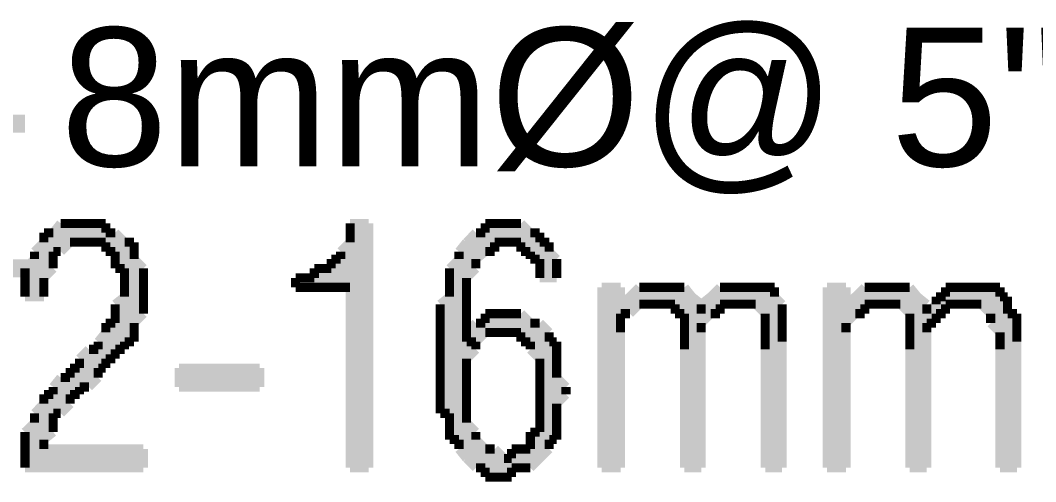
# Model space of a CAD drawing. Header units: millimetres. Extents: x 5 to 350, y 3 to 213.
# Drawn here: x 207.72 to 217.26, y 109 to 113.33 of the extents above; entities that cross this region are included whole.
import ezdxf

# ---------------------------------------------------------------- set-up
doc = ezdxf.new("R2010")
doc.units = ezdxf.units.MM
for name, color, linetype in [('H', 251, 'Continuous'), ('P', 255, 'Continuous'), ('T', 255, 'Continuous')]:
    doc.layers.add(name, color=color, linetype=linetype)
doc.styles.get("Standard").update_dxf_attribs({"font": 'arial.ttf'})

msp = doc.modelspace()

# ---------------------------------------------------------------- hatches: boundary and pattern name
at = {"layer": 'H', "linetype": 'Continuous'}
for points in [[(207.768, 109.132), (207.768, 109.467), (207.857, 109.555), (207.857, 109.643), (207.945, 109.732), (207.945, 109.82), (208.033, 109.82), (208.033, 109.89), (208.104, 109.978), (208.192, 109.978), (208.192, 110.067), (208.28, 110.067), (208.28, 110.155), (208.368, 110.243), (208.456, 110.243), (208.456, 110.314), (208.527, 110.402), (208.527, 110.49), (208.615, 110.49), (208.615, 110.666), (208.703, 110.737), (208.703, 111.002), (208.615, 111.002), (208.615, 111.16), (208.527, 111.16), (208.527, 111.248), (207.945, 111.248), (207.945, 111.337), (208.033, 111.337), (208.104, 111.425), (208.527, 111.425), (208.527, 111.337), (208.615, 111.337), (208.703, 111.248), (208.792, 111.248), (208.792, 111.09), (208.88, 111.002), (208.88, 110.578), (208.792, 110.49), (208.792, 110.314), (208.703, 110.314), (208.703, 110.243), (208.615, 110.243), (208.615, 110.155), (208.527, 110.155), (208.527, 110.067), (208.456, 110.067), (208.456, 109.978), (208.368, 109.89), (208.28, 109.89), (208.28, 109.82), (208.192, 109.82), (208.192, 109.732), (208.104, 109.643), (208.033, 109.643), (208.033, 109.467), (207.945, 109.396), (207.945, 109.308), (208.88, 109.308), (208.88, 109.132), (207.768, 109.132)], [(210.82, 109.132), (210.82, 110.825), (210.308, 110.913), (210.485, 110.913), (210.485, 111.002), (210.644, 111.002), (210.644, 111.09), (210.732, 111.09), (210.732, 111.16), (210.82, 111.248), (210.82, 111.425), (210.996, 111.425), (210.996, 109.132), (210.82, 109.132)], [(212.602, 110.913), (212.602, 111.09), (212.513, 111.09), (212.513, 111.16), (212.425, 111.16), (212.425, 111.248), (211.914, 111.248), (212.002, 111.337), (212.09, 111.337), (212.09, 111.425), (212.425, 111.425), (212.513, 111.337), (212.602, 111.337), (212.602, 111.248), (212.69, 111.248), (212.69, 111.16), (212.76, 111.09), (212.76, 110.913), (212.602, 110.913)], [(207.768, 110.737), (207.768, 111.002), (207.857, 111.09), (207.857, 111.16), (207.945, 111.248), (208.192, 111.248), (208.104, 111.16), (208.033, 111.16), (208.033, 111.002), (207.945, 110.913), (207.945, 110.737), (207.768, 110.737)], [(212.09, 109.044), (212.09, 109.132), (212.002, 109.132), (211.843, 109.308), (211.843, 109.396), (211.755, 109.396), (211.755, 109.643), (211.667, 109.643), (211.667, 110.666), (211.755, 110.737), (211.755, 111.002), (211.843, 111.09), (211.843, 111.16), (211.914, 111.248), (212.178, 111.248), (212.178, 111.16), (212.09, 111.16), (212.002, 111.09), (212.002, 111.002), (211.914, 110.913), (211.914, 110.314), (212.002, 110.314), (212.002, 110.243), (211.914, 110.155), (211.914, 109.555), (212.002, 109.467), (212.002, 109.396), (212.09, 109.308), (212.178, 109.308), (212.266, 109.22), (212.602, 109.22), (212.513, 109.132), (212.337, 109.132), (212.337, 109.044), (212.09, 109.044)], [(210.308, 110.825), (210.308, 110.913), (210.82, 110.825), (210.308, 110.825)], [(213.184, 109.132), (213.184, 110.825), (213.36, 110.825), (213.36, 110.666), (213.448, 110.578), (213.36, 110.578), (213.36, 109.132), (213.184, 109.132)], [(213.448, 110.578), (213.36, 110.666), (213.536, 110.825), (213.96, 110.825), (214.03, 110.737), (213.695, 110.666), (213.536, 110.666), (213.448, 110.578)], [(214.718, 109.132), (214.718, 110.578), (214.63, 110.666), (214.454, 110.666), (214.207, 110.737), (214.295, 110.825), (214.806, 110.825), (214.806, 110.737), (214.877, 110.666), (214.877, 109.132), (214.718, 109.132)], [(215.3, 109.132), (215.3, 110.825), (215.477, 110.825), (215.477, 110.666), (215.653, 110.578), (215.565, 110.578), (215.477, 110.49), (215.477, 109.132), (215.3, 109.132)], [(215.653, 110.578), (215.477, 110.666), (215.653, 110.825), (216.076, 110.825), (216.147, 110.737), (215.812, 110.666), (215.653, 110.666), (215.653, 110.578)], [(216.923, 109.132), (216.923, 110.402), (216.835, 110.49), (216.835, 110.578), (216.747, 110.666), (216.658, 110.666), (216.323, 110.737), (216.412, 110.737), (216.412, 110.825), (216.923, 110.825), (216.923, 110.737), (216.994, 110.737), (216.994, 110.578), (217.082, 110.578), (217.082, 109.132), (216.923, 109.132)], [(213.96, 109.132), (213.96, 110.578), (213.872, 110.578), (213.872, 110.666), (213.695, 110.666), (214.03, 110.737), (214.118, 110.666), (214.118, 110.578), (214.207, 110.578), (214.118, 110.49), (214.118, 109.132), (213.96, 109.132)], [(214.118, 110.578), (214.118, 110.666), (214.207, 110.737), (214.454, 110.666), (214.295, 110.666), (214.295, 110.578), (214.118, 110.578)], [(216.076, 109.132), (216.076, 110.578), (215.988, 110.666), (215.812, 110.666), (216.147, 110.737), (216.235, 110.666), (216.235, 110.578), (216.323, 110.578), (216.323, 110.49), (216.235, 110.49), (216.235, 109.132), (216.076, 109.132)], [(216.235, 110.578), (216.323, 110.666), (216.323, 110.737), (216.658, 110.666), (216.412, 110.666), (216.412, 110.578), (216.235, 110.578)], [(212.337, 109.22), (212.337, 109.308), (212.513, 109.308), (212.513, 109.467), (212.602, 109.467), (212.602, 110.155), (212.513, 110.243), (212.513, 110.314), (212.425, 110.314), (212.425, 110.402), (212.266, 110.402), (212.002, 110.49), (212.09, 110.49), (212.09, 110.578), (212.425, 110.578), (212.513, 110.49), (212.602, 110.49), (212.69, 110.402), (212.69, 110.314), (212.76, 110.314), (212.76, 109.978), (212.848, 109.89), (212.848, 109.82), (212.76, 109.732), (212.76, 109.396), (212.69, 109.396), (212.69, 109.308), (212.602, 109.22), (212.337, 109.22)], [(211.914, 110.314), (211.914, 110.402), (212.002, 110.49), (212.266, 110.402), (212.09, 110.402), (212.002, 110.314), (211.914, 110.314)], [(209.215, 109.89), (209.215, 110.067), (209.973, 110.067), (209.973, 109.89), (209.215, 109.89)]]:
    msp.add_hatch(color=256, dxfattribs=at).paths.add_polyline_path(points)

# ---------------------------------------------------------------- linework, layer by layer
at = {"layer": 'P'}
for points, const_width in [([(202.688, 112.36), (207.768, 112.36)], 0.169), ([(208.104, 111.425), (208.033, 111.337)], 0.085), ([(208.192, 111.425), (208.104, 111.425)], 0.085), ([(208.28, 111.425), (208.192, 111.425)], 0.085), ([(208.368, 111.425), (208.28, 111.425)], 0.085), ([(208.456, 111.425), (208.368, 111.425)], 0.085), ([(208.527, 111.425), (208.456, 111.425)], 0.085), ([(208.527, 111.337), (208.527, 111.425)], 0.085), ([(210.996, 111.425), (210.82, 111.425)], 0.085), ([(210.82, 111.425), (210.82, 111.337)], 0.085), ([(210.996, 109.132), (210.996, 111.425)], 0.085), ([(212.178, 111.425), (212.09, 111.425)], 0.085), ([(212.09, 111.425), (212.09, 111.337)], 0.085), ([(212.266, 111.425), (212.178, 111.425)], 0.085), ([(212.337, 111.425), (212.266, 111.425)], 0.085), ([(212.425, 111.425), (212.337, 111.425)], 0.085), ([(212.513, 111.337), (212.425, 111.425)], 0.085), ([(208.033, 111.337), (207.945, 111.337)], 0.085), ([(207.945, 111.337), (207.945, 111.248)], 0.085), ([(208.615, 111.337), (208.527, 111.337)], 0.085), ([(208.703, 111.248), (208.615, 111.337)], 0.085), ([(210.82, 111.337), (210.82, 111.248)], 0.085), ([(212.002, 111.337), (211.914, 111.248)], 0.085), ([(212.09, 111.337), (212.002, 111.337)], 0.085), ([(212.602, 111.337), (212.513, 111.337)], 0.085), ([(212.602, 111.248), (212.602, 111.337)], 0.085), ([(207.945, 111.248), (207.857, 111.16)], 0.085), ([(208.368, 111.248), (207.945, 111.248)], 0.085), ([(207.945, 111.248), (208.368, 111.248)], 0.085), ([(208.104, 111.16), (208.192, 111.248)], 0.085), ([(208.192, 111.248), (208.28, 111.248)], 0.085), ([(208.28, 111.248), (208.368, 111.248)], 0.085), ([(208.368, 111.248), (208.456, 111.248)], 0.085), ([(208.456, 111.248), (208.527, 111.248)], 0.085), ([(208.527, 111.248), (208.527, 111.16)], 0.085), ([(208.792, 111.248), (208.703, 111.248)], 0.085), ([(208.792, 111.16), (208.792, 111.248)], 0.085), ([(210.82, 111.248), (210.732, 111.16)], 0.085), ([(211.914, 111.248), (211.843, 111.16)], 0.085), ([(212.266, 111.248), (211.914, 111.248)], 0.085), ([(211.914, 111.248), (212.266, 111.248)], 0.085), ([(212.178, 111.16), (212.178, 111.248)], 0.085), ([(212.178, 111.248), (212.266, 111.248)], 0.085), ([(212.266, 111.248), (212.266, 111.248)], 0.085), ([(212.266, 111.248), (212.337, 111.248)], 0.085), ([(212.337, 111.248), (212.425, 111.248)], 0.085), ([(212.425, 111.248), (212.425, 111.16)], 0.085), ([(212.69, 111.248), (212.602, 111.248)], 0.085), ([(212.69, 111.16), (212.69, 111.248)], 0.085), ([(207.857, 111.16), (207.857, 111.09)], 0.085), ([(208.033, 111.09), (208.033, 111.16)], 0.085), ([(208.033, 111.16), (208.104, 111.16)], 0.085), ([(208.527, 111.16), (208.615, 111.16)], 0.085), ([(208.615, 111.16), (208.615, 111.09)], 0.085), ([(208.792, 111.09), (208.792, 111.16)], 0.085), ([(210.732, 111.16), (210.732, 111.09)], 0.085), ([(211.843, 111.16), (211.843, 111.09)], 0.085), ([(212.002, 111.09), (212.09, 111.16)], 0.085), ([(212.09, 111.16), (212.178, 111.16)], 0.085), ([(212.425, 111.16), (212.513, 111.16)], 0.085), ([(212.513, 111.16), (212.513, 111.09)], 0.085), ([(212.76, 111.09), (212.69, 111.16)], 0.085), ([(199.99, 111.002), (207.857, 111.002)], 0.169), ([(207.857, 111.09), (207.768, 111.002)], 0.085), ([(208.033, 111.002), (208.033, 111.09)], 0.085), ([(208.615, 111.09), (208.615, 111.002)], 0.085), ([(208.88, 111.002), (208.792, 111.09)], 0.085), ([(210.732, 111.09), (210.644, 111.09)], 0.085), ([(210.644, 111.09), (210.644, 111.002)], 0.085), ([(211.843, 111.09), (211.755, 111.002)], 0.085), ([(212.002, 111.002), (212.002, 111.09)], 0.085), ([(212.513, 111.09), (212.602, 111.09)], 0.085), ([(212.602, 111.09), (212.602, 111.002)], 0.085), ([(212.76, 111.002), (212.76, 111.09)], 0.085), ([(207.768, 111.002), (207.768, 110.913)], 0.085), ([(207.945, 110.913), (208.033, 111.002)], 0.085), ([(208.615, 111.002), (208.703, 111.002)], 0.085), ([(208.703, 111.002), (208.703, 110.913)], 0.085), ([(208.88, 110.913), (208.88, 111.002)], 0.085), ([(210.573, 111.002), (210.485, 111.002)], 0.085), ([(210.485, 111.002), (210.485, 110.913)], 0.085), ([(210.644, 111.002), (210.573, 111.002)], 0.085), ([(211.755, 111.002), (211.755, 110.913)], 0.085), ([(211.914, 110.913), (212.002, 111.002)], 0.085), ([(212.602, 111.002), (212.602, 110.913)], 0.085), ([(212.76, 110.913), (212.76, 111.002)], 0.085), ([(207.768, 110.913), (207.768, 110.825)], 0.085), ([(207.945, 110.825), (207.945, 110.913)], 0.085), ([(208.703, 110.913), (208.703, 110.825)], 0.085), ([(208.88, 110.825), (208.88, 110.913)], 0.085), ([(210.308, 110.913), (210.308, 110.825)], 0.085), ([(210.82, 110.825), (210.308, 110.913)], 0.085), ([(210.397, 110.913), (210.308, 110.913)], 0.085), ([(210.308, 110.913), (210.82, 110.825)], 0.085), ([(210.485, 110.913), (210.397, 110.913)], 0.085), ([(211.755, 110.913), (211.755, 110.825)], 0.085), ([(211.914, 110.825), (211.914, 110.913)], 0.085), ([(212.602, 110.913), (212.76, 110.913)], 0.085), ([(207.768, 110.825), (207.768, 110.737)], 0.085), ([(207.945, 110.737), (207.945, 110.825)], 0.085), ([(208.703, 110.825), (208.703, 110.737)], 0.085), ([(208.88, 110.737), (208.88, 110.825)], 0.085), ([(210.308, 110.825), (210.397, 110.825)], 0.085), ([(210.397, 110.825), (210.485, 110.825)], 0.085), ([(210.485, 110.825), (210.573, 110.825)], 0.085), ([(210.573, 110.825), (210.644, 110.825)], 0.085), ([(210.644, 110.825), (210.732, 110.825)], 0.085), ([(210.732, 110.825), (210.82, 110.825)], 0.085), ([(210.82, 110.825), (210.82, 109.132)], 0.085), ([(211.755, 110.825), (211.755, 110.737)], 0.085), ([(211.914, 110.737), (211.914, 110.825)], 0.085), ([(213.36, 110.825), (213.184, 110.825)], 0.085), ([(213.184, 110.825), (213.184, 109.132)], 0.085), ([(213.36, 110.666), (213.36, 110.825)], 0.085), ([(213.536, 110.825), (213.448, 110.737)], 0.085), ([(213.607, 110.825), (213.536, 110.825)], 0.085), ([(213.695, 110.825), (213.607, 110.825)], 0.085), ([(213.783, 110.825), (213.695, 110.825)], 0.085), ([(213.872, 110.825), (213.783, 110.825)], 0.085), ([(213.96, 110.825), (213.872, 110.825)], 0.085), ([(214.03, 110.737), (213.96, 110.825)], 0.085), ([(214.295, 110.825), (214.207, 110.737)], 0.085), ([(214.383, 110.825), (214.295, 110.825)], 0.085), ([(214.454, 110.825), (214.383, 110.825)], 0.085), ([(214.542, 110.825), (214.454, 110.825)], 0.085), ([(214.63, 110.825), (214.542, 110.825)], 0.085), ([(214.718, 110.825), (214.63, 110.825)], 0.085), ([(214.63, 110.825), (214.63, 110.825)], 0.085), ([(214.806, 110.825), (214.718, 110.825)], 0.085), ([(214.806, 110.737), (214.806, 110.825)], 0.085), ([(215.477, 110.825), (215.3, 110.825)], 0.085), ([(215.3, 110.825), (215.3, 109.132)], 0.085), ([(215.477, 110.666), (215.477, 110.825)], 0.085), ([(215.653, 110.825), (215.565, 110.737)], 0.085), ([(215.724, 110.825), (215.653, 110.825)], 0.085), ([(215.812, 110.825), (215.724, 110.825)], 0.085), ([(215.9, 110.825), (215.812, 110.825)], 0.085), ([(215.988, 110.825), (215.9, 110.825)], 0.085), ([(216.076, 110.825), (215.988, 110.825)], 0.085), ([(215.988, 110.825), (215.988, 110.825)], 0.085), ([(216.147, 110.737), (216.076, 110.825)], 0.085), ([(216.5, 110.825), (216.412, 110.825)], 0.085), ([(216.412, 110.825), (216.412, 110.737)], 0.085), ([(216.57, 110.825), (216.5, 110.825)], 0.085), ([(216.658, 110.825), (216.57, 110.825)], 0.085), ([(216.747, 110.825), (216.658, 110.825)], 0.085), ([(216.835, 110.825), (216.747, 110.825)], 0.085), ([(216.923, 110.825), (216.835, 110.825)], 0.085), ([(216.923, 110.737), (216.923, 110.825)], 0.085), ([(207.768, 110.737), (207.945, 110.737)], 0.085), ([(208.703, 110.737), (208.615, 110.666)], 0.085), ([(208.615, 110.666), (208.615, 110.578)], 0.085), ([(208.88, 110.666), (208.88, 110.737)], 0.085), ([(208.88, 110.578), (208.88, 110.666)], 0.085), ([(211.755, 110.737), (211.667, 110.666)], 0.085), ([(211.667, 110.666), (211.667, 110.578)], 0.085), ([(211.914, 110.666), (211.914, 110.737)], 0.085), ([(211.914, 110.578), (211.914, 110.666)], 0.085), ([(213.448, 110.737), (213.36, 110.666)], 0.085), ([(213.448, 110.578), (213.36, 110.666)], 0.085), ([(213.36, 110.666), (213.448, 110.578)], 0.085), ([(213.448, 110.578), (213.536, 110.666)], 0.085), ([(213.536, 110.666), (213.607, 110.666)], 0.085), ([(213.607, 110.666), (213.695, 110.666)], 0.085), ([(214.03, 110.737), (213.695, 110.666)], 0.085), ([(213.695, 110.666), (214.03, 110.737)], 0.085), ([(213.695, 110.666), (213.783, 110.666)], 0.085), ([(213.783, 110.666), (213.872, 110.666)], 0.085), ([(213.872, 110.666), (213.872, 110.578)], 0.085), ([(214.118, 110.666), (214.03, 110.737)], 0.085), ([(214.207, 110.737), (214.118, 110.666)], 0.085), ([(214.118, 110.578), (214.118, 110.666)], 0.085), ([(214.118, 110.666), (214.118, 110.578)], 0.085), ([(214.454, 110.666), (214.207, 110.737)], 0.085), ([(214.207, 110.737), (214.454, 110.666)], 0.085), ([(214.295, 110.578), (214.295, 110.666)], 0.085), ([(214.295, 110.666), (214.383, 110.666)], 0.085), ([(214.383, 110.666), (214.454, 110.666)], 0.085), ([(214.454, 110.666), (214.454, 110.666)], 0.085), ([(214.454, 110.666), (214.542, 110.666)], 0.085), ([(214.542, 110.666), (214.63, 110.666)], 0.085), ([(214.63, 110.666), (214.718, 110.578)], 0.085), ([(214.877, 110.666), (214.806, 110.737)], 0.085), ([(214.877, 110.578), (214.877, 110.666)], 0.085), ([(215.565, 110.737), (215.477, 110.666)], 0.085), ([(215.653, 110.578), (215.477, 110.666)], 0.085), ([(215.477, 110.666), (215.653, 110.578)], 0.085), ([(215.653, 110.578), (215.653, 110.666)], 0.085), ([(215.653, 110.666), (215.724, 110.666)], 0.085), ([(215.724, 110.666), (215.812, 110.666)], 0.085), ([(216.147, 110.737), (215.812, 110.666)], 0.085), ([(215.812, 110.666), (216.147, 110.737)], 0.085), ([(215.812, 110.666), (215.9, 110.666)], 0.085), ([(215.9, 110.666), (215.988, 110.666)], 0.085), ([(215.988, 110.666), (216.076, 110.578)], 0.085), ([(216.235, 110.666), (216.147, 110.737)], 0.085), ([(216.235, 110.578), (216.235, 110.666)], 0.085), ([(216.323, 110.666), (216.235, 110.578)], 0.085), ([(216.323, 110.737), (216.323, 110.666)], 0.085), ([(216.658, 110.666), (216.323, 110.737)], 0.085), ([(216.412, 110.737), (216.323, 110.737)], 0.085), ([(216.323, 110.737), (216.658, 110.666)], 0.085), ([(216.412, 110.578), (216.412, 110.666)], 0.085), ([(216.412, 110.666), (216.5, 110.666)], 0.085), ([(216.5, 110.666), (216.57, 110.666)], 0.085), ([(216.57, 110.666), (216.658, 110.666)], 0.085), ([(216.658, 110.666), (216.747, 110.666)], 0.085), ([(216.747, 110.666), (216.835, 110.578)], 0.085), ([(216.994, 110.737), (216.923, 110.737)], 0.085), ([(216.994, 110.666), (216.994, 110.737)], 0.085), ([(216.994, 110.578), (216.994, 110.666)], 0.085), ([(208.615, 110.578), (208.615, 110.49)], 0.085), ([(208.792, 110.49), (208.88, 110.578)], 0.085), ([(211.667, 110.578), (211.667, 110.49)], 0.085), ([(211.914, 110.49), (211.914, 110.578)], 0.085), ([(212.178, 110.578), (212.09, 110.578)], 0.085), ([(212.09, 110.578), (212.09, 110.49)], 0.085), ([(212.266, 110.578), (212.178, 110.578)], 0.085), ([(212.337, 110.578), (212.266, 110.578)], 0.085), ([(212.425, 110.578), (212.337, 110.578)], 0.085), ([(212.513, 110.49), (212.425, 110.578)], 0.085), ([(213.36, 110.49), (213.36, 110.578)], 0.085), ([(213.36, 110.578), (213.448, 110.578)], 0.085), ([(213.872, 110.578), (213.96, 110.578)], 0.085), ([(213.96, 110.578), (213.96, 110.49)], 0.085), ([(214.118, 110.49), (214.207, 110.578)], 0.085), ([(214.295, 110.578), (214.118, 110.578)], 0.085), ([(214.118, 110.578), (214.295, 110.578)], 0.085), ([(214.207, 110.578), (214.295, 110.578)], 0.085), ([(214.718, 110.578), (214.718, 110.49)], 0.085), ([(214.877, 110.49), (214.877, 110.578)], 0.085), ([(215.477, 110.49), (215.565, 110.578)], 0.085), ([(215.565, 110.578), (215.653, 110.578)], 0.085), ([(216.076, 110.578), (216.076, 110.49)], 0.085), ([(216.412, 110.578), (216.235, 110.578)], 0.085), ([(216.235, 110.578), (216.412, 110.578)], 0.085), ([(216.323, 110.49), (216.323, 110.578)], 0.085), ([(216.323, 110.578), (216.412, 110.578)], 0.085), ([(216.835, 110.578), (216.835, 110.49)], 0.085), ([(217.082, 110.578), (216.994, 110.578)], 0.085), ([(217.082, 110.49), (217.082, 110.578)], 0.085), ([(208.615, 110.49), (208.527, 110.49)], 0.085), ([(208.527, 110.49), (208.527, 110.402)], 0.085), ([(208.792, 110.402), (208.792, 110.49)], 0.085), ([(211.667, 110.49), (211.667, 110.402)], 0.085), ([(212.002, 110.49), (211.914, 110.402)], 0.085), ([(211.914, 110.402), (211.914, 110.49)], 0.085), ([(212.266, 110.402), (212.002, 110.49)], 0.085), ([(212.09, 110.49), (212.002, 110.49)], 0.085), ([(212.002, 110.49), (212.266, 110.402)], 0.085), ([(212.602, 110.49), (212.513, 110.49)], 0.085), ([(212.69, 110.402), (212.602, 110.49)], 0.085), ([(213.36, 110.402), (213.36, 110.49)], 0.085), ([(213.96, 110.49), (213.96, 110.402)], 0.085), ([(214.118, 110.402), (214.118, 110.49)], 0.085), ([(214.718, 110.49), (214.718, 110.402)], 0.085), ([(214.877, 110.402), (214.877, 110.49)], 0.085), ([(215.477, 110.402), (215.477, 110.49)], 0.085), ([(216.076, 110.49), (216.076, 110.402)], 0.085), ([(216.235, 110.402), (216.235, 110.49)], 0.085), ([(216.235, 110.49), (216.323, 110.49)], 0.085), ([(216.835, 110.49), (216.923, 110.402)], 0.085), ([(217.082, 110.402), (217.082, 110.49)], 0.085), ([(208.527, 110.402), (208.456, 110.314)], 0.085), ([(208.792, 110.314), (208.792, 110.402)], 0.085), ([(211.667, 110.402), (211.667, 110.314)], 0.085), ([(211.914, 110.402), (211.914, 110.314)], 0.085), ([(211.914, 110.314), (211.914, 110.402)], 0.085), ([(212.002, 110.314), (212.09, 110.402)], 0.085), ([(212.09, 110.402), (212.178, 110.402)], 0.085), ([(212.178, 110.402), (212.266, 110.402)], 0.085), ([(212.266, 110.402), (212.337, 110.402)], 0.085), ([(212.337, 110.402), (212.425, 110.402)], 0.085), ([(212.425, 110.402), (212.425, 110.314)], 0.085), ([(212.69, 110.314), (212.69, 110.402)], 0.085), ([(213.36, 109.132), (213.36, 110.402)], 0.085), ([(213.96, 110.402), (213.96, 110.314)], 0.085), ([(214.118, 109.132), (214.118, 110.402)], 0.085), ([(214.718, 110.402), (214.718, 110.314)], 0.085), ([(214.877, 110.314), (214.877, 110.402)], 0.085), ([(215.477, 109.132), (215.477, 110.402)], 0.085), ([(216.076, 110.402), (216.076, 110.314)], 0.085), ([(216.235, 109.132), (216.235, 110.402)], 0.085), ([(216.923, 110.402), (216.923, 110.314)], 0.085), ([(217.082, 110.314), (217.082, 110.402)], 0.085), ([(208.456, 110.314), (208.456, 110.243)], 0.085), ([(208.703, 110.243), (208.703, 110.314)], 0.085), ([(208.703, 110.314), (208.792, 110.314)], 0.085), ([(211.667, 110.314), (211.667, 110.243)], 0.085), ([(211.914, 110.314), (212.002, 110.314)], 0.085), ([(212.002, 110.314), (211.914, 110.314)], 0.085), ([(212.002, 110.243), (212.002, 110.314)], 0.085), ([(212.425, 110.314), (212.513, 110.314)], 0.085), ([(212.513, 110.314), (212.513, 110.243)], 0.085), ([(212.76, 110.314), (212.69, 110.314)], 0.085), ([(212.76, 110.243), (212.76, 110.314)], 0.085), ([(213.96, 110.314), (213.96, 110.243)], 0.085), ([(214.718, 110.314), (214.718, 110.243)], 0.085), ([(214.877, 109.132), (214.877, 110.314)], 0.085), ([(216.076, 110.314), (216.076, 110.243)], 0.085), ([(216.923, 110.314), (216.923, 110.243)], 0.085), ([(217.082, 109.132), (217.082, 110.314)], 0.085), ([(208.368, 110.243), (208.28, 110.155)], 0.085), ([(208.456, 110.243), (208.368, 110.243)], 0.085), ([(208.615, 110.155), (208.615, 110.243)], 0.085), ([(208.615, 110.243), (208.703, 110.243)], 0.085), ([(211.667, 110.243), (211.667, 110.155)], 0.085), ([(211.914, 110.155), (212.002, 110.243)], 0.085), ([(212.513, 110.243), (212.602, 110.155)], 0.085), ([(212.76, 110.155), (212.76, 110.243)], 0.085), ([(213.96, 110.243), (213.96, 109.132)], 0.085), ([(214.718, 110.243), (214.718, 109.132)], 0.085), ([(216.076, 110.243), (216.076, 109.132)], 0.085), ([(216.923, 110.243), (216.923, 109.132)], 0.085), ([(208.28, 110.155), (208.28, 110.067)], 0.085), ([(208.527, 110.067), (208.527, 110.155)], 0.085), ([(208.527, 110.155), (208.615, 110.155)], 0.085), ([(211.667, 110.155), (211.667, 110.067)], 0.085), ([(211.914, 110.067), (211.914, 110.155)], 0.085), ([(212.602, 110.155), (212.602, 110.067)], 0.085), ([(212.76, 110.067), (212.76, 110.155)], 0.085), ([(208.28, 110.067), (208.192, 110.067)], 0.085), ([(208.192, 110.067), (208.192, 109.978)], 0.085), ([(208.456, 109.978), (208.456, 110.067)], 0.085), ([(208.456, 110.067), (208.527, 110.067)], 0.085), ([(209.215, 109.89), (209.215, 110.067)], 0.085), ([(209.215, 110.067), (209.973, 110.067)], 0.085), ([(209.973, 110.067), (209.973, 109.89)], 0.085), ([(211.667, 110.067), (211.667, 109.978)], 0.085), ([(211.914, 109.978), (211.914, 110.067)], 0.085), ([(212.602, 110.067), (212.602, 109.978)], 0.085), ([(212.76, 109.978), (212.76, 110.067)], 0.085), ([(208.104, 109.978), (208.033, 109.89)], 0.085), ([(208.033, 109.89), (208.033, 109.82)], 0.085), ([(208.192, 109.978), (208.104, 109.978)], 0.085), ([(208.28, 109.82), (208.28, 109.89)], 0.085), ([(208.28, 109.89), (208.368, 109.89)], 0.085), ([(208.368, 109.89), (208.456, 109.978)], 0.085), ([(209.973, 109.89), (209.215, 109.89)], 0.085), ([(209.215, 109.89), (209.215, 109.89)], 0.085), ([(211.667, 109.978), (211.667, 109.89)], 0.085), ([(211.667, 109.89), (211.667, 109.82)], 0.085), ([(211.914, 109.89), (211.914, 109.978)], 0.085), ([(211.914, 109.82), (211.914, 109.89)], 0.085), ([(212.602, 109.978), (212.602, 109.89)], 0.085), ([(212.602, 109.89), (212.602, 109.82)], 0.085), ([(212.848, 109.89), (212.76, 109.978)], 0.085), ([(212.848, 109.82), (212.848, 109.89)], 0.085), ([(208.033, 109.82), (207.945, 109.82)], 0.085), ([(207.945, 109.82), (207.945, 109.732)], 0.085), ([(208.192, 109.732), (208.192, 109.82)], 0.085), ([(208.192, 109.82), (208.28, 109.82)], 0.085), ([(211.667, 109.82), (211.667, 109.732)], 0.085), ([(211.914, 109.732), (211.914, 109.82)], 0.085), ([(212.602, 109.82), (212.602, 109.732)], 0.085), ([(212.76, 109.732), (212.848, 109.82)], 0.085), ([(207.945, 109.732), (207.857, 109.643)], 0.085), ([(208.104, 109.643), (208.192, 109.732)], 0.085), ([(211.667, 109.732), (211.667, 109.643)], 0.085), ([(211.914, 109.643), (211.914, 109.732)], 0.085), ([(212.602, 109.732), (212.602, 109.643)], 0.085), ([(212.76, 109.643), (212.76, 109.732)], 0.085), ([(207.857, 109.643), (207.857, 109.555)], 0.085), ([(208.033, 109.555), (208.033, 109.643)], 0.085), ([(208.033, 109.643), (208.104, 109.643)], 0.085), ([(211.667, 109.643), (211.755, 109.643)], 0.085), ([(211.755, 109.643), (211.755, 109.555)], 0.085), ([(211.914, 109.555), (211.914, 109.643)], 0.085), ([(212.602, 109.643), (212.602, 109.555)], 0.085), ([(212.76, 109.555), (212.76, 109.643)], 0.085), ([(207.857, 109.555), (207.768, 109.467)], 0.085), ([(208.033, 109.467), (208.033, 109.555)], 0.085), ([(211.755, 109.555), (211.755, 109.467)], 0.085), ([(212.002, 109.467), (211.914, 109.555)], 0.085), ([(212.602, 109.555), (212.602, 109.467)], 0.085), ([(212.76, 109.467), (212.76, 109.555)], 0.085), ([(207.768, 109.467), (207.768, 109.396)], 0.085), ([(207.945, 109.396), (208.033, 109.467)], 0.085), ([(211.755, 109.467), (211.755, 109.396)], 0.085), ([(212.002, 109.396), (212.002, 109.467)], 0.085), ([(212.602, 109.467), (212.513, 109.467)], 0.085), ([(212.513, 109.467), (212.513, 109.396)], 0.085), ([(212.76, 109.396), (212.76, 109.467)], 0.085), ([(207.768, 109.396), (207.768, 109.308)], 0.085), ([(207.945, 109.308), (207.945, 109.396)], 0.085), ([(211.755, 109.396), (211.843, 109.396)], 0.085), ([(211.843, 109.396), (211.843, 109.308)], 0.085), ([(212.09, 109.308), (212.002, 109.396)], 0.085), ([(212.513, 109.396), (212.513, 109.308)], 0.085), ([(212.69, 109.308), (212.69, 109.396)], 0.085), ([(212.69, 109.396), (212.76, 109.396)], 0.085), ([(207.768, 109.308), (207.768, 109.22)], 0.085), ([(207.768, 109.22), (207.768, 109.132)], 0.085), ([(208.88, 109.308), (207.945, 109.308)], 0.085), ([(208.88, 109.132), (208.88, 109.308)], 0.085), ([(211.843, 109.308), (211.914, 109.22)], 0.085), ([(211.914, 109.22), (212.002, 109.132)], 0.085), ([(212.178, 109.308), (212.09, 109.308)], 0.085), ([(212.266, 109.22), (212.178, 109.308)], 0.085), ([(212.337, 109.22), (212.266, 109.22)], 0.085), ([(212.266, 109.22), (212.602, 109.22)], 0.085), ([(212.602, 109.22), (212.266, 109.22)], 0.085), ([(212.425, 109.308), (212.337, 109.308)], 0.085), ([(212.337, 109.308), (212.337, 109.22)], 0.085), ([(212.513, 109.308), (212.425, 109.308)], 0.085), ([(212.513, 109.132), (212.602, 109.22)], 0.085), ([(212.602, 109.22), (212.69, 109.308)], 0.085), ([(207.768, 109.132), (208.88, 109.132)], 0.085), ([(210.82, 109.132), (210.996, 109.132)], 0.085), ([(212.002, 109.132), (212.09, 109.132)], 0.085), ([(212.09, 109.132), (212.09, 109.044)], 0.085), ([(212.337, 109.044), (212.337, 109.132)], 0.085), ([(212.337, 109.132), (212.425, 109.132)], 0.085), ([(212.425, 109.132), (212.513, 109.132)], 0.085), ([(213.184, 109.132), (213.36, 109.132)], 0.085), ([(213.96, 109.132), (214.118, 109.132)], 0.085), ([(214.718, 109.132), (214.877, 109.132)], 0.085), ([(215.3, 109.132), (215.477, 109.132)], 0.085), ([(216.076, 109.132), (216.235, 109.132)], 0.085), ([(216.923, 109.132), (217.082, 109.132)], 0.085), ([(212.09, 109.044), (212.178, 109.044)], 0.085), ([(212.178, 109.044), (212.266, 109.044)], 0.085), ([(212.266, 109.044), (212.337, 109.044)], 0.085)]:
    msp.add_lwpolyline(points, dxfattribs=dict(at, const_width=const_width))

# ---------------------------------------------------------------- texts
at = {"layer": 'T', "insert": (208.1, 111.7), "char_height": 1.3, "attachment_point": 7}
msp.add_mtext('{\\fArial|b0|i0|c0|p18;8mmØ@ 5"c/c.}', dxfattribs=at)

doc.saveas('drawing.dxf')
